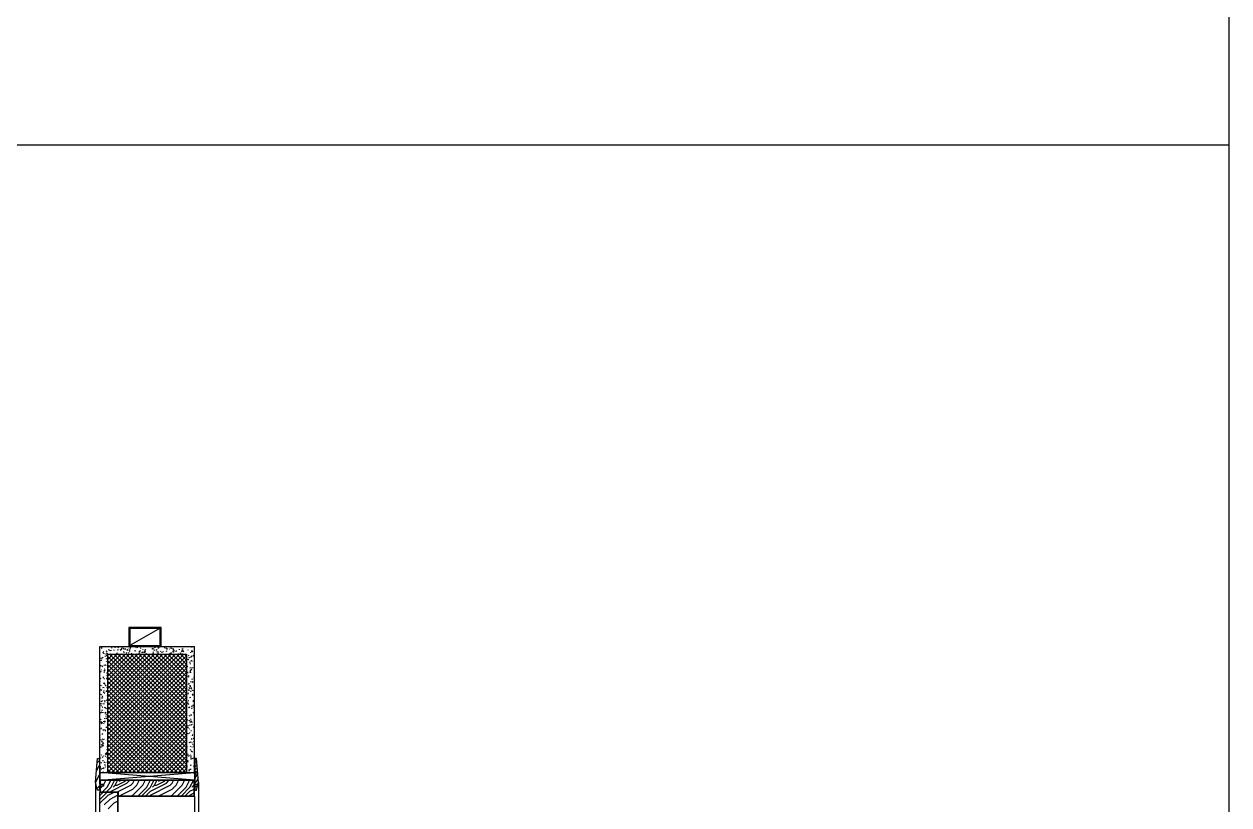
# Model space of a CAD drawing. Header units: inches. Extents: x -12530 to 36157, y 78659 to 110077.
# Drawn here: x 8454 to 11593, y 94740 to 96774 of the extents above; entities that cross this region are included whole.
import ezdxf

# ---------------------------------------------------------------- set-up
doc = ezdxf.new("R2010")
doc.units = ezdxf.units.IN
doc.header["$MEASUREMENT"] = 0
doc.layers.add('freecads.com', color=7, linetype='Continuous')

msp = doc.modelspace()

# ---------------------------------------------------------------- linework, layer by layer
at = {"layer": 'freecads.com'}
for p, q in [((11592.6, 110077.2), (11592.6, 96459.4)), ((-12530.4, 96459.4), (11592.6, 96459.4)), ((11592.6, 96459.4), (11592.6, 91807.6)), ((8651.5, 94820.6), (8651.5, 95153)), ((8651.5, 95153), (8897.7, 95153)), ((8672, 95132.5), (8877.2, 95132.5)), ((8672, 94824.7), (8672, 95132.5)), ((8877.2, 95132.5), (8877.2, 94824.7)), ((8897.7, 94820.6), (8897.7, 95153)), ((8640.1, 94799.1), (8645.3, 94860.6)), ((8645.3, 94860.6), (8650.4, 94860.6)), ((8650.4, 94860.6), (8650.4, 94794)), ((8903.7, 94860.6), (8898.6, 94860.6)), ((8898.6, 94860.6), (8898.6, 94794)), ((8908.9, 94799.1), (8903.7, 94860.6)), ((8877.2, 94824.7), (8672, 94824.7)), ((8645.3, 94778.6), (8640.1, 94799.1)), ((8650.4, 94794), (8660.7, 94794)), ((8660.7, 94788.8), (8650.4, 94788.8)), ((8650.4, 94788.8), (8650.4, 94778.6)), ((8897.7, 94804.2), (8651.5, 94804.2)), ((8651.5, 94804.2), (8651.5, 94773.4)), ((8897.2, 94803.7), (8652, 94803.7)), ((8652, 94803.7), (8652, 94774)), ((8660.7, 94794), (8660.7, 94788.8)), ((8897.2, 94763.7), (8897.2, 94803.7)), ((8897.7, 94763.2), (8897.7, 94804.2)), ((8898.6, 94794), (8908.9, 94794)), ((8908.9, 94788.8), (8898.6, 94788.8)), ((8898.6, 94788.8), (8898.6, 94778.6)), ((8903.7, 94778.6), (8908.9, 94799.1)), ((8908.9, 94794), (8908.9, 94788.8)), ((8650.4, 94778.6), (8645.3, 94778.6)), ((8651.5, 94773.4), (8698.6, 94773.4)), ((8697.7, 94772.6), (8651.5, 94772.6)), ((8651.5, 92481.1), (8651.5, 94772.6)), ((8652, 94774), (8699.2, 94774)), ((8697.7, 94772.6), (8697.7, 92481.1)), ((8698.6, 94773.4), (8698.6, 94763.2)), ((8698.6, 94763.2), (8897.7, 94763.2)), ((8699.2, 94774), (8699.2, 94763.7)), ((8699.2, 94763.7), (8897.2, 94763.7)), ((8898.6, 94778.6), (8903.7, 94778.6))]:
    msp.add_line(p, q, dxfattribs=at)
at = {"layer": 'freecads.com', "ltscale": 0.4}
for p, q in [((8811, 95202.3), (8727.3, 95202.3)), ((8727.3, 95202.3), (8727.3, 95153)), ((8729.3, 95200.2), (8729.3, 95155)), ((8808.9, 95200.2), (8729.3, 95155)), ((8729.3, 95200.2), (8808.9, 95200.2)), ((8808.9, 95155), (8808.9, 95200.2)), ((8811, 95153), (8811, 95202.3)), ((8651.5, 95149.8), (8652.1, 95150.2)), ((8651.8, 95151.3), (8652.7, 95153)), ((8656, 95150.8), (8654.5, 95152.1)), ((8657.7, 95147), (8656.2, 95149.7)), ((8657.3, 95122.5), (8660.4, 95125.1)), ((8659.5, 95137.2), (8661.3, 95138.2)), ((8661.7, 95138.1), (8660, 95139.2)), ((8661.9, 95133.8), (8662.6, 95135.7)), ((8666.1, 95126.4), (8664.8, 95127.9)), ((8666.7, 95132.9), (8670.6, 95134.3)), ((8671, 95138.3), (8668.2, 95140.6)), ((8668.3, 95128.8), (8669.9, 95128.8)), ((8669.8, 95133.4), (8671.8, 95135.7)), ((8675.7, 95142), (8675.2, 95145)), ((8675.7, 95152.7), (8677, 95153)), ((8678.1, 95141.6), (8678.1, 95142.7)), ((8680, 95132.5), (8680.6, 95133.4)), ((8680.5, 95141.9), (8682, 95143.2)), ((8682, 95147.9), (8682.7, 95148.7)), ((8683.1, 95150.8), (8684.4, 95151.6)), ((8688.4, 95142.5), (8688.7, 95144)), ((8693.2, 95149.9), (8688.7, 95150.7)), ((8691.1, 95151.7), (8691.6, 95152.5)), ((8693.6, 95132.5), (8694, 95133.6)), ((8698.4, 95132.6), (8695.7, 95135.8)), ((8697.1, 95144), (8700.4, 95145.2)), ((8699.6, 95149), (8700.3, 95150.9)), ((8706.7, 95142.1), (8705.2, 95144.8)), ((8708.7, 95144.2), (8705.9, 95146.5)), ((8707.5, 95132.5), (8708.8, 95133.6)), ((8710.2, 95147.3), (8708.3, 95148)), ((8714.1, 95145.5), (8712.7, 95149.4)), ((8714.7, 95136.4), (8714.1, 95139.9)), ((8719.5, 95145.3), (8715.4, 95146)), ((8720.2, 95152.4), (8721.7, 95153)), ((8720.9, 95135.6), (8721.9, 95137.4)), ((8725.2, 95142.4), (8722.1, 95144.2)), ((8725, 95145.6), (8724, 95146.8)), ((8726.8, 95135.3), (8727.4, 95136.7)), ((8727.3, 95153), (8811, 95153)), ((8730.9, 95139.7), (8728.5, 95140.6)), ((8728.9, 95150.4), (8730.5, 95151.7)), ((8729, 95142.1), (8729.5, 95145.2)), ((8729.3, 95155), (8808.9, 95155)), ((8730.4, 95148.9), (8732.3, 95151.2)), ((8730.7, 95145.9), (8731.7, 95148.8)), ((8733.9, 95134.6), (8735.7, 95135.6)), ((8745.2, 95140.7), (8742.2, 95141.2)), ((8746.4, 95150), (8743.6, 95152.3)), ((8746.4, 95132.5), (8749, 95133.4)), ((8749.3, 95148), (8748.6, 95149.9)), ((8750, 95152), (8749.8, 95153)), ((8754.9, 95132.5), (8753.8, 95135.4)), ((8754.1, 95139.5), (8757.3, 95142.1)), ((8755.7, 95137.3), (8754.2, 95139.9)), ((8757.4, 95148.1), (8758.8, 95148.9)), ((8760.2, 95136), (8760.7, 95136.9)), ((8762.9, 95136.2), (8760.5, 95138.1)), ((8766.4, 95137), (8761.9, 95137.8)), ((8764.5, 95143.2), (8763.1, 95144.8)), ((8764.6, 95150.5), (8765.1, 95151.9)), ((8768.4, 95136.5), (8768.4, 95139.6)), ((8768.7, 95140.6), (8771.1, 95141.5)), ((8769.1, 95138.4), (8770.8, 95140.4)), ((8769.6, 95141.8), (8770.2, 95145.3)), ((8772.7, 95133.4), (8771.7, 95134.6)), ((8786.5, 95147.1), (8790.4, 95148.5)), ((8791.3, 95145.1), (8787.7, 95147.1)), ((8788.3, 95150.4), (8787.8, 95153)), ((8792, 95132.5), (8788.7, 95133.1)), ((8790.4, 95134), (8789.7, 95135.9)), ((8790.4, 95137.8), (8791.6, 95138.7)), ((8795.3, 95148.8), (8793.5, 95151.9)), ((8793.9, 95142.5), (8794.6, 95144.5)), ((8796.7, 95149.5), (8794, 95152.7)), ((8800.6, 95142), (8798.2, 95144)), ((8800.6, 95138.2), (8801.8, 95140.4)), ((8802.6, 95148), (8805.7, 95150.6)), ((8804.7, 95132.5), (8803.2, 95135.1)), ((8805.5, 95136.9), (8803.7, 95137.9)), ((8809.2, 95132.5), (8810, 95132.9)), ((8809.8, 95139.3), (8810, 95140.9)), ((8811, 95132.5), (8810.9, 95132.6)), ((8813.5, 95136.5), (8813.5, 95138.6)), ((8816.8, 95138.6), (8817.5, 95139.4)), ((8821.5, 95147.5), (8820.4, 95150.4)), ((8823.5, 95132.5), (8824, 95132.6)), ((8826.1, 95147.7), (8824.1, 95148.4)), ((8824.9, 95139.4), (8826, 95142.3)), ((8827.3, 95144.8), (8826.7, 95148.3)), ((8831.8, 95145.5), (8833.1, 95146.3)), ((8832.6, 95134.1), (8837.2, 95134.9)), ((8835.1, 95135.3), (8838.9, 95136.7)), ((8838.3, 95147.8), (8836, 95149.8)), ((8838.8, 95146.3), (8840, 95147.3)), ((8844.4, 95137.3), (8841.8, 95140.5)), ((8842.2, 95142.6), (8843.2, 95144.4)), ((8844.3, 95144), (8842.5, 95147.1)), ((8846.8, 95140.1), (8844.4, 95141)), ((8850.3, 95139), (8850.8, 95142)), ((8856.4, 95132.7), (8854.8, 95134)), ((8858.6, 95150.9), (8858.6, 95151.9)), ((8858.8, 95144), (8859.3, 95145.4)), ((8862.6, 95133.5), (8861.5, 95136.4)), ((8863.9, 95139.6), (8866.5, 95140)), ((8865.1, 95139.5), (8867.1, 95141.9)), ((8865.4, 95146.3), (8868.8, 95147.5)), ((8869, 95141.1), (8865.8, 95142.9)), ((8867.9, 95132.5), (8867, 95132.8)), ((8868.4, 95138.9), (8870, 95140.3)), ((8871, 95150.3), (8870, 95151.5)), ((8876.5, 95153), (8876.5, 95153)), ((8881.5, 95143), (8882, 95143.9)), ((8882.6, 95129.2), (8884.4, 95130.3)), ((8888.1, 95136.1), (8888.8, 95138)), ((8892.1, 95125.2), (8889.5, 95128.3)), ((8890.9, 95138.6), (8891.5, 95142.1)), ((8892.5, 95150.4), (8891.5, 95153)), ((8893.3, 95139.1), (8891.5, 95142.2)), ((8894.1, 95138.5), (8892.5, 95139.8)), ((8893.7, 95128), (8896.8, 95130.6)), ((8897.7, 95124.5), (8896.5, 95125.2)), ((8651.5, 95105.4), (8651.9, 95106.3)), ((8656.3, 95121), (8651.8, 95121.8)), ((8655.2, 95101.1), (8652, 95102.9)), ((8653.1, 95115.2), (8652.4, 95117.1)), ((8655.2, 95115.5), (8656.3, 95118.4)), ((8659.1, 95098.8), (8657.7, 95102.6)), ((8661.9, 95104), (8665.4, 95104.6)), ((8663.3, 95093.8), (8665, 95094.8)), ((8667.8, 95103.4), (8666.3, 95104.8)), ((8669.5, 95119.5), (8667.6, 95120.2)), ((8668.8, 95113), (8669.8, 95114.8)), ((8879.2, 95094.3), (8877.5, 95095.3)), ((8877.6, 95107.1), (8878.1, 95108.6)), ((8878.9, 95099.2), (8880.8, 95101.6)), ((8881.5, 95117.7), (8882.5, 95120.6)), ((8881.5, 95117.8), (8882.7, 95118.8)), ((8883.6, 95123.5), (8887.4, 95124.9)), ((8887.8, 95106.3), (8885.5, 95108.3)), ((8886, 95110.8), (8886.5, 95113.8)), ((8886, 95097.1), (8889.5, 95097.8)), ((8887.9, 95091), (8891, 95093.6)), ((8891.7, 95114.9), (8888.7, 95115.4)), ((8891.1, 95113.8), (8891.7, 95114.6)), ((8891.1, 95096.7), (8894.5, 95098)), ((8651.6, 95085.5), (8654.6, 95088.1)), ((8651.6, 95068.5), (8654.8, 95069.7)), ((8652, 95060.7), (8651.6, 95063.1)), ((8655.9, 95090.8), (8656.4, 95091.7)), ((8661.5, 95071.2), (8659.2, 95073.2)), ((8661.8, 95067.1), (8663.4, 95069.1)), ((8663.3, 95085.1), (8661.9, 95086.7)), ((8662.2, 95089.8), (8665.3, 95089.8)), ((8671.5, 95082.9), (8668.5, 95083.4)), ((8668.9, 95067.9), (8670.5, 95069.3)), ((8670.3, 95067.9), (8669.3, 95070.8)), ((8672, 95076), (8669.8, 95076.8)), ((8670.1, 95068), (8670.7, 95069.5)), ((8671.5, 95075.3), (8670.5, 95076.5)), ((8878.5, 95089.7), (8877.2, 95093.5)), ((8877.2, 95067.8), (8877.2, 95067.9)), ((8881.3, 95085), (8878.9, 95085.9)), ((8883.1, 95072.8), (8880.4, 95075.1)), ((8881.1, 95083), (8881.3, 95084.5)), ((8884.5, 95074.2), (8882.7, 95077.3)), ((8886.3, 95089.8), (8888.4, 95089.8)), ((8886.4, 95085.8), (8888.2, 95086.8)), ((8889.2, 95083.9), (8886.6, 95087.1)), ((8886.7, 95084.3), (8888, 95086.5)), ((8891.4, 95067.4), (8893.8, 95068.2)), ((8896.4, 95070.3), (8896.9, 95071.7)), ((8651.6, 95055.8), (8651.6, 95055.8)), ((8655.8, 95050.2), (8651.6, 95051)), ((8651.6, 95041.5), (8652.4, 95041.9)), ((8651.7, 95039.1), (8654.2, 95040)), ((8656.8, 95037.7), (8654.1, 95040)), ((8660.4, 95043.9), (8659.1, 95045.4)), ((8660.2, 95057.3), (8664.8, 95058.1)), ((8661.1, 95032.1), (8662.4, 95034.4)), ((8663.4, 95036.6), (8661.5, 95037.3)), ((8661.7, 95044.9), (8662.4, 95046.8)), ((8663.1, 95030.9), (8664.7, 95032.3)), ((8665.4, 95054.3), (8663.7, 95055.3)), ((8667.4, 95050.2), (8666.2, 95052.4)), ((8667, 95050.3), (8668.8, 95051.4)), ((8668.6, 95034), (8667.6, 95035.2)), ((8669.6, 95045.6), (8672, 95046.5)), ((8669.6, 95035.4), (8670.2, 95039)), ((8880, 95037.9), (8878.4, 95039.2)), ((8881.3, 95028.8), (8882.4, 95031.7)), ((8882.1, 95054), (8885.2, 95056.7)), ((8886.4, 95042.7), (8883.7, 95045.8)), ((8884.3, 95037.1), (8883.7, 95040.7)), ((8884.3, 95050.5), (8888.9, 95051.3)), ((8886.4, 95036.1), (8890.3, 95037.5)), ((8888, 95047.2), (8888.7, 95049.1)), ((8891.2, 95044.1), (8888.2, 95044.7)), ((8889.8, 95058.8), (8888.7, 95061.7)), ((8890.2, 95042.4), (8891.9, 95043.4)), ((8894, 95057.8), (8892.5, 95060.5)), ((8892.6, 95058.9), (8894.6, 95061.3)), ((8895.1, 95037.4), (8893.2, 95038.1)), ((8897.7, 95060.5), (8897.3, 95060.9)), ((8651.6, 95017.2), (8651.7, 95017.4)), ((8651.6, 95015.7), (8651.7, 95015.7)), ((8653.7, 95002.8), (8652.1, 95004.1)), ((8655.1, 95026.6), (8656.1, 95029.5)), ((8656.4, 95007.2), (8655.4, 95010.1)), ((8658.8, 95017.2), (8655.7, 95019)), ((8657.5, 95002.6), (8656.2, 95004.2)), ((8656.5, 95011.9), (8658.6, 95011.9)), ((8659.1, 95020.3), (8658.5, 95023.9)), ((8662.5, 95001.1), (8662, 95004.2)), ((8662.7, 95011.5), (8663.3, 95012.3)), ((8664.7, 95007.7), (8665.2, 95010.7)), ((8671, 95012.1), (8668, 95012.7)), ((8670.8, 95006.9), (8672, 95007.6)), ((8672, 95024.9), (8671, 95025.8)), ((8877.2, 95017.7), (8879.4, 95019.7)), ((8877.4, 95018.2), (8878, 95019.7)), ((8877.6, 95011.9), (8879.1, 95011.9)), ((8880.4, 95005.6), (8880.9, 95006.5)), ((8883.5, 95001.4), (8880.8, 95004.6)), ((8882.9, 95010.4), (8881.2, 95011.5)), ((8887.7, 95017.9), (8887.1, 95021)), ((8894.9, 95025.4), (8892.2, 95027.7)), ((8893.2, 95027.9), (8894.2, 95029.6)), ((8893.7, 94999.5), (8895.3, 95000.8)), ((8893.9, 94998.9), (8895.7, 95000)), ((8894, 95011.9), (8897.1, 95011.9)), ((8894, 95009.4), (8897.4, 95010.6)), ((8651.7, 94998.4), (8652.4, 94999.3)), ((8654.9, 94978.6), (8651.7, 94980.5)), ((8655.3, 94979.5), (8651.7, 94980.1)), ((8653.9, 94997.2), (8656.1, 94998.5)), ((8654.3, 94981.1), (8657.7, 94982.3)), ((8657.3, 94994), (8658.9, 94995.3)), ((8658.7, 94985.3), (8657.4, 94987.5)), ((8659.8, 94979.9), (8660, 94981.4)), ((8666.6, 94992.9), (8663.7, 94993.9)), ((8665.7, 94992.8), (8664.8, 94994)), ((8666.4, 94979.7), (8665.7, 94981.7)), ((8668.6, 94990.3), (8665.9, 94992.6)), ((8666.6, 94977.9), (8666, 94981.4)), ((8669.1, 94970.4), (8667.4, 94971.4)), ((8667.6, 94975.7), (8668.7, 94977.5)), ((8670, 94979.1), (8670.5, 94980.6)), ((8670.4, 94972.8), (8671.6, 94973.8)), ((8670.4, 94972.9), (8671.9, 94972.9)), ((8877.2, 94989.3), (8879.3, 94990.5)), ((8885.3, 94992.9), (8883.7, 94995.6)), ((8884.5, 94992.7), (8886.2, 94994.7)), ((8885.9, 94970.6), (8885.1, 94972.6)), ((8890.7, 94973.4), (8887.7, 94973.9)), ((8891.8, 94990.5), (8890.2, 94991.8)), ((8891.8, 94994.7), (8891.1, 94998.2)), ((8894.3, 94980), (8896.7, 94980.9)), ((8897.7, 94993.9), (8895.4, 94994.7)), ((8896.2, 94981.4), (8896.8, 94982.8)), ((8897.7, 94984.5), (8897.6, 94984.5)), ((8651.7, 94957.1), (8653.1, 94958.3)), ((8654.6, 94961.4), (8653.3, 94962.9)), ((8654.6, 94951.7), (8657, 94952.6)), ((8654.8, 94953.5), (8655.3, 94954.4)), ((8654.9, 94937.7), (8656, 94940.6)), ((8655.2, 94954.1), (8655.8, 94957.6)), ((8657.2, 94953.7), (8655.3, 94954.4)), ((8657.7, 94953.7), (8659.9, 94955)), ((8661.6, 94956), (8662.3, 94957.9)), ((8662.9, 94951.5), (8661.9, 94952.7)), ((8665.5, 94955.4), (8663.9, 94956.8)), ((8664, 94965.3), (8666.5, 94965.7)), ((8664.2, 94956.7), (8666.2, 94959)), ((8664.6, 94935.8), (8665.8, 94936.8)), ((8670.5, 94941.4), (8667.5, 94941.9)), ((8671, 94964), (8669.2, 94967.1)), ((8672, 94964.3), (8671, 94967.2)), ((8880.6, 94960.2), (8878, 94963.3)), ((8880.8, 94945.8), (8883, 94947)), ((8881.1, 94939.9), (8882.2, 94942.8)), ((8885.5, 94958.3), (8883.1, 94960.3)), ((8885.4, 94937.1), (8886.1, 94937.9)), ((8885.6, 94947), (8886.9, 94949.2)), ((8888.9, 94954.5), (8887, 94955.2)), ((8887.8, 94958.2), (8888.5, 94960.2)), ((8887.9, 94962.5), (8889.5, 94963.8)), ((8888.1, 94958.4), (8890.6, 94958.9)), ((8889.3, 94948.7), (8893.2, 94950.1)), ((8891.8, 94954.2), (8890.4, 94958.1)), ((8896.1, 94941.7), (8894.8, 94943.3)), ((8897.7, 94936.8), (8897.3, 94936.8)), ((8897.4, 94967.4), (8897.7, 94967.9)), ((8897.7, 94955.5), (8897.7, 94955.5)), ((8651.7, 94921.2), (8653.5, 94921.8)), ((8651.7, 94920.1), (8651.7, 94920.1)), ((8651.7, 94916.8), (8652.7, 94916.9)), ((8654.8, 94908.7), (8651.7, 94909.3)), ((8652.5, 94919), (8651.8, 94920.9)), ((8659.2, 94923.2), (8656.8, 94925.2)), ((8658.5, 94902.6), (8657, 94906.5)), ((8660.4, 94910), (8657.5, 94911)), ((8660, 94910.3), (8659, 94911.5)), ((8662.5, 94933.4), (8659.4, 94935.2)), ((8661.4, 94910.3), (8663.6, 94911.6)), ((8664.2, 94933.9), (8667.3, 94933.9)), ((8671, 94909), (8672, 94909.9)), ((8671.8, 94915.2), (8672, 94915.5)), ((8877.7, 94918.9), (8877.2, 94919.6)), ((8877.3, 94929.3), (8877.8, 94930.8)), ((8880.8, 94924.8), (8878, 94927.1)), ((8882.1, 94925.5), (8883.7, 94926.8)), ((8886.6, 94926.6), (8884.9, 94927.6)), ((8888.4, 94933.9), (8890.4, 94933.9)), ((8892.1, 94910.8), (8889.2, 94911.8)), ((8892.9, 94920), (8893.5, 94923)), ((8897.3, 94910.9), (8894.9, 94912.9)), ((8895.2, 94904.3), (8896.4, 94905.3)), ((8896.9, 94922), (8897.7, 94922.3)), ((8654.5, 94889.7), (8651.8, 94892)), ((8658.6, 94894.8), (8655.1, 94896.8)), ((8656.1, 94890.4), (8657.8, 94892.4)), ((8657.2, 94893.7), (8660.6, 94894.9)), ((8658.8, 94898.8), (8660, 94899.8)), ((8660, 94894.8), (8661.3, 94897)), ((8662.3, 94899.1), (8660.5, 94902.2)), ((8665.2, 94872), (8668.4, 94874.7)), ((8671, 94875.8), (8668.6, 94877.8)), ((8669.7, 94871.8), (8668.6, 94874.6)), ((8669.8, 94890.2), (8670.4, 94891.7)), ((8671.8, 94882.7), (8670.2, 94885.3)), ((8672, 94887), (8671.1, 94887.6)), ((8877.9, 94893.5), (8877.2, 94895.5)), ((8880, 94889.5), (8877.2, 94891.2)), ((8877.6, 94889.9), (8877.2, 94890.3)), ((8877.2, 94889.2), (8877.9, 94889.8)), ((8877.2, 94885.3), (8877.4, 94885.4)), ((8884.5, 94902.3), (8886.8, 94903.6)), ((8886.9, 94882.2), (8888.9, 94884.6)), ((8890.2, 94902.7), (8887.2, 94903.2)), ((8888, 94892.2), (8888.3, 94893.7)), ((8892.6, 94877.4), (8889.8, 94879.7)), ((8893.2, 94900.4), (8891.9, 94902)), ((8892.1, 94890.5), (8893.1, 94892.3)), ((8895, 94896.1), (8893.7, 94898.3)), ((8896.1, 94892.5), (8896.6, 94893.9)), ((8897.2, 94892.6), (8897.7, 94892.8)), ((8642.6, 94827.9), (8650.4, 94843.6)), ((8644.4, 94849.9), (8650.4, 94856)), ((8653, 94861.8), (8654.2, 94862.8)), ((8654.7, 94848.8), (8655.8, 94851.7)), ((8657.1, 94869), (8656.1, 94870.2)), ((8657.5, 94864.3), (8659.9, 94865.2)), ((8658.6, 94856), (8660.6, 94856)), ((8661.4, 94867.1), (8662.1, 94869)), ((8666.2, 94849.5), (8663.1, 94851.3)), ((8666.3, 94842.3), (8663.5, 94844.6)), ((8665.2, 94866.9), (8667.4, 94868.2)), ((8670, 94870.7), (8667, 94871.2)), ((8671.8, 94863.3), (8669.4, 94864.1)), ((8669.9, 94850.1), (8671.5, 94852.1)), ((8878.6, 94853.8), (8878, 94857.4)), ((8879.3, 94868.3), (8879.8, 94869.2)), ((8879.7, 94856), (8881.2, 94856)), ((8882.8, 94871.6), (8880.8, 94872.3)), ((8881, 94851), (8882, 94853.9)), ((8883.5, 94866.5), (8884.1, 94870)), ((8887.6, 94869.3), (8888.4, 94871.3)), ((8889.4, 94842.5), (8887.8, 94843.8)), ((8889.1, 94862.7), (8888.1, 94865.6)), ((8888.3, 94858.9), (8890.5, 94860.2)), ((8890.3, 94842.7), (8888.6, 94843.7)), ((8890.3, 94859.2), (8889, 94860.8)), ((8889.4, 94867.3), (8890.6, 94868.3)), ((8892.2, 94861.3), (8896, 94862.7)), ((8896.1, 94856), (8897.7, 94856)), ((8896.3, 94867.2), (8897.7, 94867.4)), ((8897.7, 94865.9), (8896.8, 94866.1)), ((8897.7, 94850.4), (8897.6, 94850.6)), ((8898.6, 94860.6), (8898.8, 94860.6)), ((8898.6, 94850.3), (8904.4, 94853.2)), ((8898.6, 94840), (8905.2, 94843.3)), ((8640.4, 94798), (8650.4, 94818)), ((8654.4, 94838), (8651.8, 94838.5)), ((8653.5, 94834.3), (8651.8, 94837.2)), ((8654.2, 94827.1), (8651.8, 94828)), ((8652.5, 94833), (8656.4, 94834.4)), ((8653.4, 94837.1), (8652.8, 94840.6)), ((8654.2, 94827.8), (8653.2, 94829)), ((8657, 94834.8), (8657.7, 94835.6)), ((8658.4, 94825.2), (8662, 94825.9)), ((8659.4, 94835), (8662.6, 94837.7)), ((8666.5, 94838.3), (8667.5, 94840.1)), ((8670.6, 94827.4), (8672, 94827.6)), ((8877.2, 94840.5), (8877.7, 94841.9)), ((8878.6, 94838.7), (8879.1, 94841.7)), ((8886, 94827.9), (8883.1, 94828.9)), ((8883.6, 94830.4), (8884.8, 94831.3)), ((8886.2, 94831.2), (8885, 94833.4)), ((8889.7, 94831.9), (8886.7, 94832.5)), ((8895.8, 94840.6), (8897.7, 94842.1)), ((8896.3, 94830.1), (8896.8, 94830.9)), ((8898.6, 94832.3), (8898.7, 94832.4)), ((8898.6, 94824.7), (8903.8, 94827.2)), ((8898.6, 94817), (8898.7, 94817)), ((8898.7, 94832.4), (8905.8, 94835.9)), ((8898.7, 94817), (8903.8, 94827.2)), ((8898.7, 94806.7), (8906.9, 94823.2)), ((8644.2, 94783), (8651.5, 94790.4)), ((8652, 94782.7), (8658.1, 94788.8)), ((8658.6, 94774), (8670.9, 94786.2)), ((8660.7, 94791.4), (8666.8, 94803.7)), ((8668.9, 94774), (8681.2, 94786.2)), ((8670.9, 94786.2), (8679.7, 94803.7)), ((8681.2, 94786.2), (8689.9, 94803.7)), ((8681.2, 94776), (8722.2, 94796.5)), ((8686.3, 94786.2), (8691.4, 94791.3)), ((8691.4, 94791.3), (8697.6, 94803.7)), ((8691.4, 94791.3), (8696.6, 94791.3)), ((8696.6, 94791.3), (8717.1, 94801.6)), ((8697.7, 94774), (8732.5, 94791.3)), ((8701.7, 94801.6), (8703.8, 94803.7)), ((8701.7, 94801.6), (8705.9, 94803.7)), ((8702.8, 94763.7), (8737.6, 94781.1)), ((8717.1, 94801.6), (8719.2, 94803.7)), ((8722.2, 94796.5), (8727.3, 94801.6)), ((8727.3, 94801.6), (8728.4, 94803.7)), ((8732.5, 94791.3), (8737.6, 94796.5)), ((8737.6, 94796.5), (8741.2, 94803.7)), ((8737.6, 94781.1), (8747.8, 94791.3)), ((8737.6, 94765.7), (8763.2, 94791.3)), ((8747.8, 94791.3), (8754, 94803.7)), ((8751, 94763.7), (8773.5, 94786.2)), ((8761.2, 94763.7), (8783.7, 94786.2)), ((8763.2, 94791.3), (8769.4, 94803.7)), ((8773.5, 94786.2), (8782.2, 94803.7)), ((8783.7, 94786.2), (8792.5, 94803.7)), ((8783.7, 94776), (8824.8, 94796.5)), ((8783.7, 94765.7), (8835, 94791.3)), ((8788.9, 94786.2), (8794, 94791.3)), ((8794, 94791.3), (8800.2, 94803.7)), ((8794, 94791.3), (8799.1, 94791.3)), ((8799.1, 94791.3), (8819.6, 94801.6)), ((8804.3, 94801.6), (8806.4, 94803.7)), ((8804.3, 94801.6), (8808.5, 94803.7)), ((8805.4, 94763.7), (8840.2, 94781.1)), ((8819.6, 94801.6), (8821.7, 94803.7)), ((8824.8, 94796.5), (8829.9, 94801.6)), ((8829.9, 94801.6), (8831, 94803.7)), ((8835, 94791.3), (8840.2, 94796.5)), ((8840.2, 94796.5), (8843.8, 94803.7)), ((8840.2, 94781.1), (8850.4, 94791.3)), ((8840.2, 94765.7), (8865.8, 94791.3)), ((8850.4, 94791.3), (8856.6, 94803.7)), ((8853.5, 94763.7), (8876.1, 94786.2)), ((8863.8, 94763.7), (8886.3, 94786.2)), ((8865.8, 94791.3), (8872, 94803.7)), ((8876.1, 94786.2), (8884.8, 94803.7)), ((8886.3, 94786.2), (8895.1, 94803.7)), ((8886.3, 94776), (8897.2, 94781.4)), ((8891.4, 94786.2), (8896.6, 94791.3)), ((8896.6, 94791.3), (8897.2, 94792.5)), ((8896.6, 94791.3), (8897.2, 94791.3)), ((8898.6, 94806.7), (8898.7, 94806.7)), ((8898.6, 94796.5), (8898.7, 94796.5)), ((8898.6, 94786.2), (8906.7, 94790.2)), ((8898.7, 94796.5), (8903.8, 94801.6)), ((8903.8, 94801.6), (8908, 94810)), ((8651.5, 94764.7), (8659.4, 94772.6)), ((8651.5, 94754.5), (8669.6, 94772.6)), ((8652.5, 94745.2), (8673, 94765.7)), ((8662.7, 94740.1), (8678.1, 94755.4)), ((8673, 94765.7), (8686.8, 94772.6)), ((8678.1, 94755.4), (8697.7, 94765.2)), ((8679.2, 94774), (8681.2, 94776)), ((8688.4, 94745.2), (8697.7, 94749.8)), ((8733.6, 94763.7), (8737.6, 94765.7)), ((8771.5, 94763.7), (8783.7, 94776)), ((8781.7, 94763.7), (8783.7, 94765.7)), ((8836.2, 94763.7), (8840.2, 94765.7)), ((8874.1, 94763.7), (8886.3, 94776)), ((8884.3, 94763.7), (8886.3, 94765.7)), ((8886.3, 94765.7), (8897.2, 94771.1)), ((8651.5, 94743.2), (8652.5, 94745.2)), ((8673, 94729.8), (8688.4, 94745.2))]:
    msp.add_line(p, q, dxfattribs=at)
at = {"layer": 'freecads.com', "ltscale": 0.5}
for p, q in [((8672, 95130), (8674.5, 95132.5)), ((8672, 95119.1), (8685.4, 95132.5)), ((8672, 95108.2), (8696.2, 95132.5)), ((8672, 95097.4), (8707.1, 95132.5)), ((8672, 95086.5), (8718, 95132.5)), ((8672, 95075.6), (8728.9, 95132.5)), ((8672, 95064.7), (8739.8, 95132.5)), ((8672, 95053.8), (8750.6, 95132.5)), ((8672, 95043), (8761.5, 95132.5)), ((8672, 95032.1), (8772.4, 95132.5)), ((8672, 95021.2), (8783.3, 95132.5)), ((8672, 95010.3), (8794.2, 95132.5)), ((8672, 94999.4), (8805, 95132.5)), ((8672, 94988.6), (8815.9, 95132.5)), ((8672, 94977.7), (8826.8, 95132.5)), ((8672, 94966.8), (8837.7, 95132.5)), ((8672, 94955.9), (8848.6, 95132.5)), ((8672, 94945), (8859.4, 95132.5)), ((8672, 94934.2), (8870.3, 95132.5)), ((8672, 94923.3), (8877.2, 95128.4)), ((8877.2, 94921.1), (8672, 95126.3)), ((8877.2, 94932), (8676.7, 95132.5)), ((8877.2, 94942.9), (8687.6, 95132.5)), ((8877.2, 94953.8), (8698.5, 95132.5)), ((8877.2, 94964.6), (8709.3, 95132.5)), ((8877.2, 94975.5), (8720.2, 95132.5)), ((8877.2, 94986.4), (8731.1, 95132.5)), ((8877.2, 94997.3), (8742, 95132.5)), ((8877.2, 95008.2), (8752.9, 95132.5)), ((8877.2, 95019), (8763.7, 95132.5)), ((8877.2, 95029.9), (8774.6, 95132.5)), ((8877.2, 95040.8), (8785.5, 95132.5)), ((8877.2, 95051.7), (8796.4, 95132.5)), ((8877.2, 95062.6), (8807.3, 95132.5)), ((8877.2, 95073.4), (8818.1, 95132.5)), ((8877.2, 95084.3), (8829, 95132.5)), ((8877.2, 95095.2), (8839.9, 95132.5)), ((8877.2, 95106.1), (8850.8, 95132.5)), ((8877.2, 95117), (8861.7, 95132.5)), ((8877.2, 95127.8), (8872.5, 95132.5)), ((8672, 94912.4), (8877.2, 95117.6)), ((8877.2, 94910.2), (8672, 95115.4)), ((8672, 94901.5), (8877.2, 95106.7)), ((8877.2, 94899.4), (8672, 95104.5)), ((8672, 94890.6), (8877.2, 95095.8)), ((8877.2, 94888.5), (8672, 95093.6)), ((8672, 94879.8), (8877.2, 95084.9)), ((8877.2, 94877.6), (8672, 95082.8)), ((8672, 94868.9), (8877.2, 95074)), ((8877.2, 94866.7), (8672, 95071.9)), ((8672, 94858), (8877.2, 95063.2)), ((8877.2, 94855.8), (8672, 95061)), ((8672, 94847.1), (8877.2, 95052.3)), ((8877.2, 94845), (8672, 95050.1)), ((8672, 94836.2), (8877.2, 95041.4)), ((8877.2, 94834.1), (8672, 95039.2)), ((8672, 94825.4), (8877.2, 95030.5)), ((8875.6, 94824.7), (8672, 95028.4)), ((8864.8, 94824.7), (8672, 95017.5)), ((8853.9, 94824.7), (8672, 95006.6)), ((8682.3, 94824.7), (8877.2, 95019.6)), ((8693.1, 94824.7), (8877.2, 95008.8)), ((8843, 94824.7), (8672, 94995.7)), ((8832.1, 94824.7), (8672, 94984.8)), ((8821.2, 94824.7), (8672, 94974)), ((8704, 94824.7), (8877.2, 94997.9)), ((8714.9, 94824.7), (8877.2, 94987)), ((8725.8, 94824.7), (8877.2, 94976.1)), ((8810.4, 94824.7), (8672, 94963.1)), ((8799.5, 94824.7), (8672, 94952.2)), ((8788.6, 94824.7), (8672, 94941.3)), ((8736.7, 94824.7), (8877.2, 94965.2)), ((8747.5, 94824.7), (8877.2, 94954.4)), ((8758.4, 94824.7), (8877.2, 94943.5)), ((8777.7, 94824.7), (8672, 94930.4)), ((8766.8, 94824.7), (8672, 94919.6)), ((8756, 94824.7), (8672, 94908.7)), ((8769.3, 94824.7), (8877.2, 94932.6)), ((8780.2, 94824.7), (8877.2, 94921.7)), ((8791.1, 94824.7), (8877.2, 94910.8)), ((8745.1, 94824.7), (8672, 94897.8)), ((8734.2, 94824.7), (8672, 94886.9)), ((8723.3, 94824.7), (8672, 94876)), ((8801.9, 94824.7), (8877.2, 94900)), ((8812.8, 94824.7), (8877.2, 94889.1)), ((8823.7, 94824.7), (8877.2, 94878.2)), ((8712.4, 94824.7), (8672, 94865.2)), ((8701.6, 94824.7), (8672, 94854.3)), ((8690.7, 94824.7), (8672, 94843.4)), ((8834.6, 94824.7), (8877.2, 94867.3)), ((8845.5, 94824.7), (8877.2, 94856.4)), ((8856.3, 94824.7), (8877.2, 94845.6)), ((8679.8, 94824.7), (8672, 94832.5)), ((8867.2, 94824.7), (8877.2, 94834.7)), ((8640.3, 94799.1), (8640.3, 92476)), ((8908.9, 94799.1), (8908.9, 92455.5)), ((8698.6, 94763.2), (8698.6, 92476)), ((8897.7, 94763.2), (8897.7, 92476))]:
    msp.add_line(p, q, dxfattribs=at)
at = {"layer": 'freecads.com', "ltscale": 2}
for p, q in [((8651.5, 94824.7), (8897.7, 94824.7)), ((8897.7, 94804.2), (8651.5, 94824.7)), ((8651.5, 94824.7), (8651.5, 94804.2)), ((8651.5, 94804.2), (8897.7, 94824.7)), ((8897.7, 94824.7), (8897.7, 94804.2)), ((8897.7, 94824.7), (8897.7, 94804.2)), ((8897.7, 94804.2), (8651.5, 94804.2))]:
    msp.add_line(p, q, dxfattribs=at)

doc.saveas('drawing.dxf')
